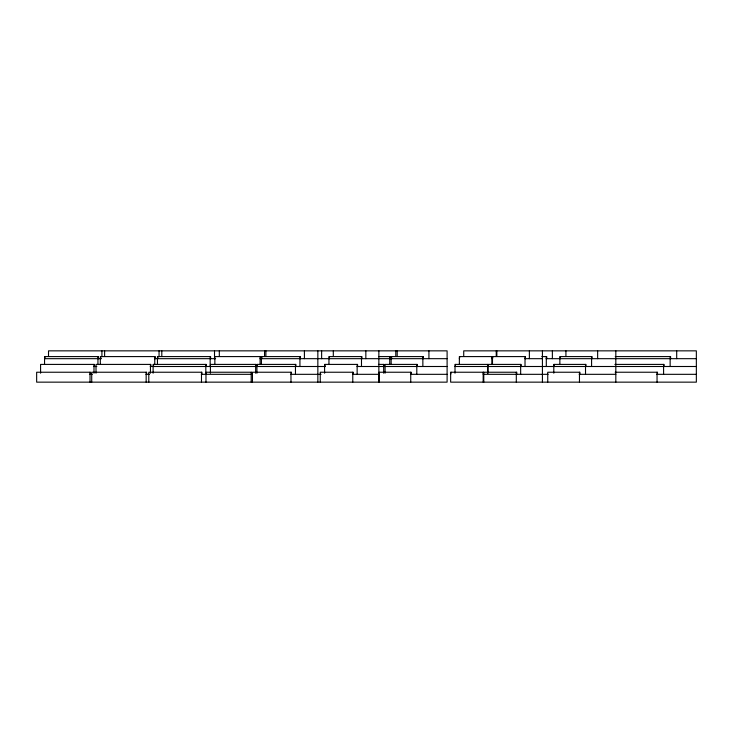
<?xml version="1.0" encoding="UTF-8"?>
<svg xmlns="http://www.w3.org/2000/svg" width="733" height="733" viewBox="0 0 733 733"><rect width="100%" height="100%" fill="white"/><g stroke="black" fill="none" stroke-linecap="round" stroke-linejoin="round"><path stroke-width="1.1" d="M378.54 356.586L390.167 356.586L390.167 358.675M541.769 356.586L546.754 356.586L546.754 358.675M615.234 356.586L670.585 356.586L670.585 358.675M44.548 358.675L101.346 358.675M154.516 358.675L215.603 358.675M260.023 358.675L447.103 358.675M459.362 358.675L459.811 356.586M491.889 358.675L492.329 356.586L459.362 356.586L459.362 364.264M492.494 358.675L492.933 356.586M524.883 358.675L542.42 358.675M546.021 358.675L696.35 358.675M378.448 364.411L384.11 364.411L384.11 366.5M614.85 364.411L664.034 364.411L664.034 366.5M93.989 366.5L96.838 366.5M150.219 366.5L325.37 366.5M356.998 366.5L447.103 366.5M455.01 366.5L487.976 366.5L487.976 364.411L455.01 364.411L455.01 373.207M488.132 366.5L696.35 366.5M615.161 372.236L657.483 372.236L657.483 374.325M89.444 374.325L92.285 374.325M145.922 374.325L149.523 374.325M201.337 374.325L251.639 374.325L251.639 372.236L205.973 372.236L205.973 382.15M290.983 374.325L321.063 374.325M352.646 374.325L378.86 374.325M410.462 374.325L447.103 374.325M450.648 374.325L451.097 372.236M483.175 374.325L483.624 372.236L450.648 372.236L450.648 382.15L696.35 382.15L696.35 350.85L463.723 350.85L463.723 356.44M483.78 374.325L548.101 374.325M579.18 374.325L615.821 374.325M656.731 374.325L696.35 374.325M676.696 350.85L676.696 358.675M670.145 356.586L670.145 366.5M663.594 364.411L663.594 374.325M657.043 372.236L657.043 382.15M615.821 350.85L615.821 382.15M597.642 350.85L597.642 358.675M592.026 358.675L592.026 356.586L559.865 356.586L559.865 364.264M591.586 356.586L591.586 366.5M585.96 366.5L585.96 364.411L553.8 364.411L553.8 373.207M585.52 364.411L585.52 374.325M579.904 374.325L579.904 372.236L547.743 372.236L547.743 382.15M579.464 372.236L579.464 382.15M565.922 350.85L565.922 356.44M560.305 356.586L560.305 358.675M554.249 364.411L554.249 366.5M552.37 350.85L552.37 358.675M546.305 356.586L546.305 366.5M542.42 350.85L542.42 382.15M529.373 350.85L529.373 358.675M525.46 358.675L525.46 356.586L492.494 356.586L492.494 364.264M525.02 356.586L525.02 366.5M521.108 366.5L521.108 364.411L488.132 364.411L488.132 373.207M520.659 364.411L520.659 374.325M516.756 374.325L516.756 372.236L483.78 372.236L483.78 382.15M516.307 372.236L516.307 382.15M496.846 350.85L496.846 356.44M496.241 350.85L496.241 356.44M491.889 356.586L491.889 364.264M487.537 364.411L487.537 373.207M483.175 372.236L483.175 382.15M455.45 364.411L455.45 366.5M428.924 350.85L428.924 358.675M423.298 358.675L423.298 356.586L391.147 356.586L391.147 364.264M422.859 356.586L422.859 366.5M417.242 366.5L417.242 364.411L385.082 364.411L385.082 373.207M416.802 364.411L416.802 374.325M411.186 374.325L411.186 372.236L379.043 372.236L379.043 382.15M410.737 372.236L410.737 382.15M397.204 350.85L397.204 356.44M395.783 350.85L395.783 356.44M391.587 356.586L391.587 358.675M389.727 356.586L389.727 364.264M383.671 364.411L383.671 373.207M378.86 350.85L378.86 382.15M365.84 350.85L365.84 358.675M361.928 358.675L361.928 356.586L328.952 356.586L328.952 364.264M361.488 356.586L361.488 366.5M357.576 366.5L357.576 364.411L324.6 364.411L324.6 373.207M357.136 364.411L357.136 374.325M353.224 374.325L353.224 372.236L320.248 372.236L320.248 382.15M352.775 372.236L352.775 382.15M333.304 350.85L333.304 356.44M329.392 356.586L329.392 358.675M325.04 364.411L325.04 366.5M321.631 350.85L321.631 358.675M317.847 350.85L317.847 382.15M304.415 350.85L304.415 358.675M300.383 358.675L300.383 356.586L261.406 356.586L261.406 364.264M299.934 356.586L299.934 366.5M295.903 366.5L295.903 364.411L256.935 364.411L256.935 373.207M295.463 364.411L295.463 374.325M291.422 374.325L291.422 372.236L252.454 372.236L252.454 382.15M290.983 372.236L290.983 382.15M265.887 350.85L265.887 356.44M264.549 350.85L264.549 356.44M261.855 356.586L261.855 358.675M260.536 358.675L260.536 356.586L214.861 356.586L214.861 364.264M260.096 356.586L260.096 364.264M257.375 364.411L257.375 366.5M256.092 366.5L256.092 364.411L210.417 364.411L210.417 373.207M255.652 364.411L255.652 373.207M251.199 372.236L251.199 382.15M219.314 350.85L219.314 356.44M214.512 350.85L214.512 358.675M210.591 358.675L210.591 356.586L157.458 356.586L157.458 364.264M210.169 356.586L210.169 366.5M206.248 366.5L206.248 364.411L153.115 364.411L153.115 373.207M205.826 364.411L205.826 374.325M201.905 374.325L201.905 372.236L148.79 372.236L148.79 382.15M201.483 372.236L201.483 382.15M161.801 350.85L161.801 356.44M159.052 350.85L159.052 356.44M157.879 356.586L157.879 358.675M155.176 358.675L155.176 356.586L100.32 356.586L100.32 364.264M154.755 356.586L154.755 364.264M153.536 364.411L153.536 366.5M150.879 366.5L150.879 364.411L96.014 364.411L96.014 373.207M150.457 364.411L150.457 373.207M146.582 374.325L146.582 372.236L91.717 372.236L91.717 382.15M146.16 372.236L146.16 382.15M104.617 350.85L104.617 356.44M101.914 350.85L101.914 356.44M100.733 356.586L100.733 358.675M98.369 358.675L98.369 356.586L44.548 356.586L44.548 364.264M97.947 356.586L97.947 364.264M94.401 366.5L94.401 364.411L40.581 364.411L40.581 373.207M93.989 364.411L93.989 373.207M90.443 374.325L90.443 372.236L36.65 372.236L36.65 382.15L447.103 382.15L447.103 350.85L48.515 350.85L48.515 356.44M90.022 372.236L90.022 382.15M44.97 356.586L44.97 358.675"/></g></svg>
